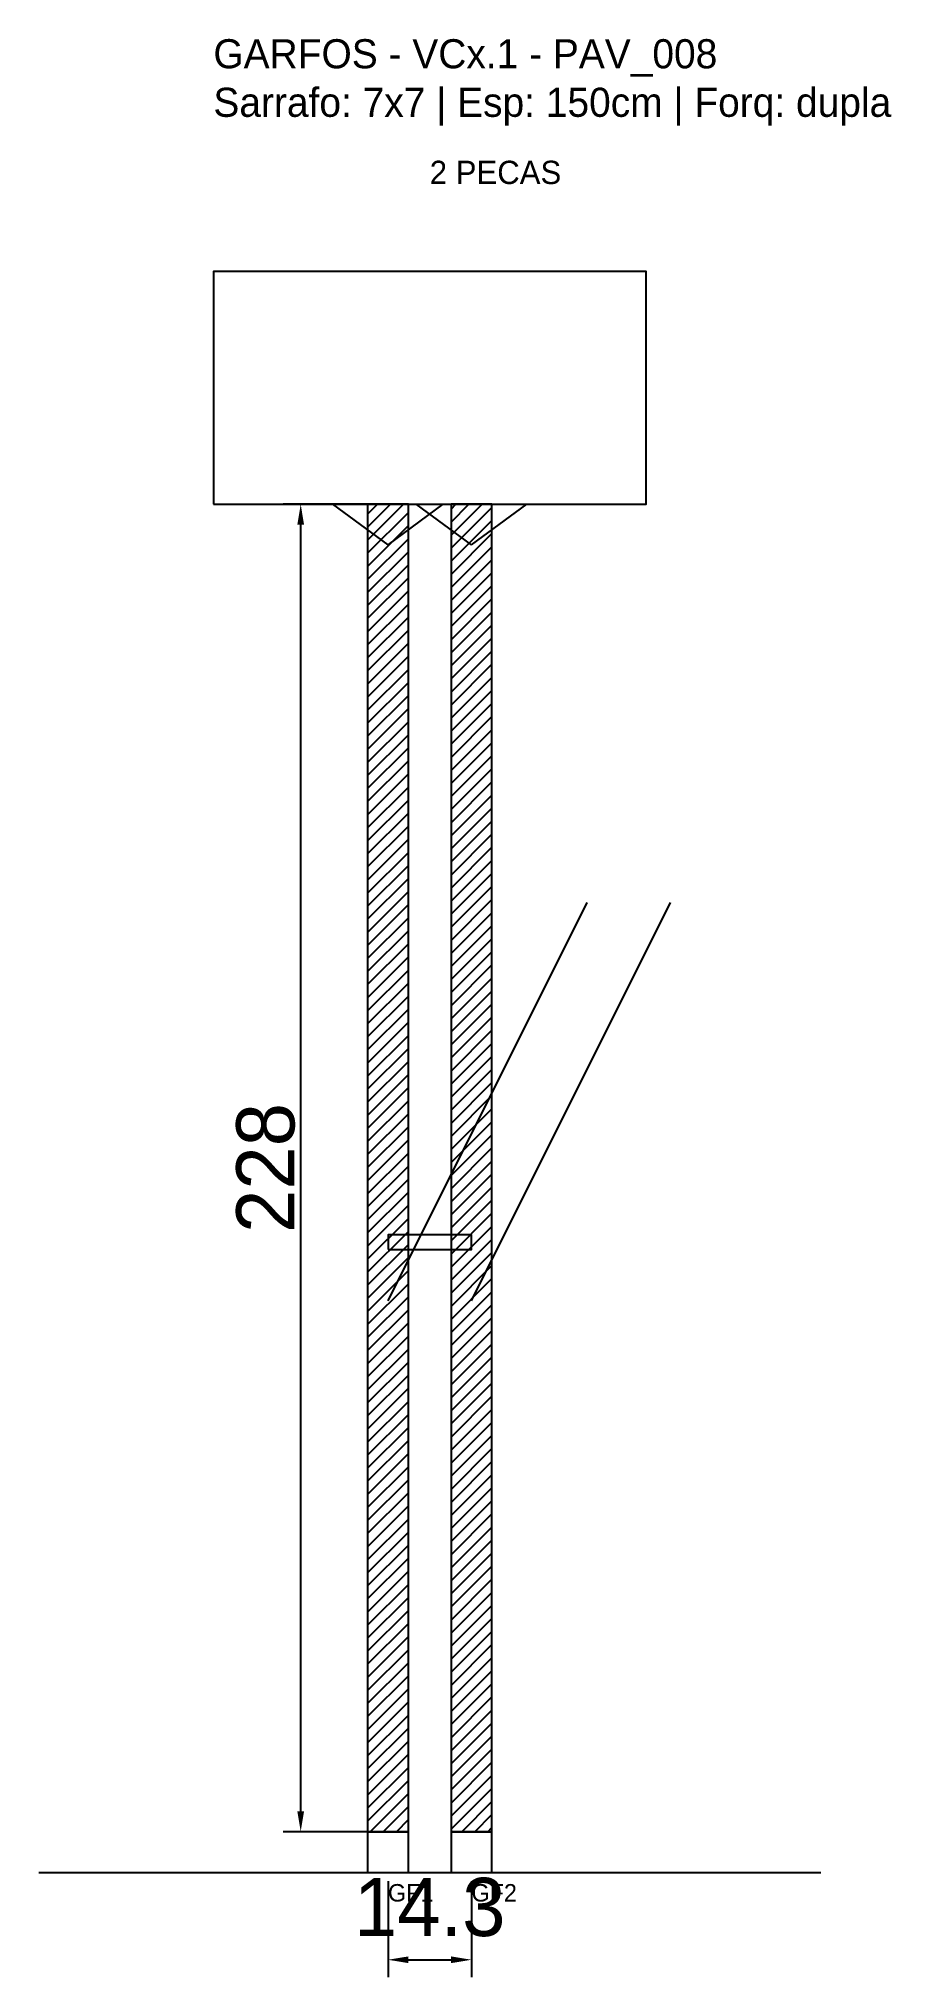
# Model space of a CAD drawing. Header units: metres. Extents: x -30 to 116, y -25 to 308.
import ezdxf

# ---------------------------------------------------------------- set-up
doc = ezdxf.new("R2010")
doc.units = ezdxf.units.M
for name, color, linetype in [('BARRA_ANCORAGEM', 1, 'Continuous'), ('COTA', 241, 'Continuous'), ('GARFOS OK', 3, 'Continuous'), ('NOME DA VIGA', 6, 'Continuous'), ('SARR_7x7', 40, 'Continuous'), ('TIRAS REESCORAMENTO', 252, 'Continuous'), ('VIGAS', 3, 'Continuous')]:
    doc.layers.add(name, color=color, linetype=linetype)
doc.dimstyles.new('EZ DXF', dxfattribs={"dimtxt": 10, "dimasz": 3.5, "dimexe": 3, "dimexo": 1.5, "dimgap": 1, "dimtad": 1, "dimdec": 1, "dimdsep": 46, "dimcen": 2.5, "dimazin": 3, "dimtfac": 1, "dimtmove": 0, "dimatfit": 3})

msp = doc.modelspace()

# ---------------------------------------------------------------- hatches: boundary and pattern name
at = {"layer": 'COTA'}
h = msp.add_hatch(dxfattribs=at)
h.set_pattern_fill('ANSI31', scale=0.5)
h.paths.add_polyline_path([(26.5, 0), (33.5, 0), (33.5, 228), (26.5, 228)])
h = msp.add_hatch(dxfattribs=at)
h.set_pattern_fill('ANSI31', scale=0.5)
h.paths.add_polyline_path([(40.84, 0), (47.84, 0), (47.84, 228), (40.84, 228)])

# ---------------------------------------------------------------- linework, layer by layer
at = {"layer": 'BARRA_ANCORAGEM'}
for p, q in [((30, 91.2), (64.2, 159.6)), ((44.34, 91.2), (78.54, 159.6))]:
    msp.add_line(p, q, dxfattribs=at)
at = {"layer": 'GARFOS OK'}
for p, q in [((30, 221), (20.5, 228)), ((20.5, 228), (39.5, 228)), ((30, 221), (39.5, 228)), ((44.34, 221), (34.84, 228)), ((34.84, 228), (53.84, 228)), ((44.34, 221), (53.84, 228))]:
    msp.add_line(p, q, dxfattribs=at)
at = {"layer": 'GARFOS OK', "linetype": 'CONTINUOUS'}
msp.add_line((-30, -7), (104.34, -7), dxfattribs=at)
at = {"layer": 'GARFOS OK'}
for points in [[(26.5, 0), (33.5, 0), (33.5, 228), (26.5, 228), (26.5, 0)], [(40.84, 0), (47.84, 0), (47.84, 228), (40.84, 228), (40.84, 0)]]:
    msp.add_lwpolyline(points, dxfattribs=at)
at = {"layer": 'SARR_7x7'}
for points in [[(26.5, -7), (33.5, -7), (33.5, 0), (26.5, 0), (26.5, -7)], [(40.84, -7), (47.84, -7), (47.84, 0), (40.84, 0), (40.84, -7)]]:
    msp.add_lwpolyline(points, dxfattribs=at)
at = {"layer": 'TIRAS REESCORAMENTO'}
msp.add_lwpolyline([(30, 100), (44.34, 100), (44.34, 102.5), (30, 102.5), (30, 100)], dxfattribs=at)
at = {"layer": 'VIGAS'}
msp.add_lwpolyline([(0, 228), (74.34, 228), (74.34, 268), (0, 268), (0, 228)], dxfattribs=at)

# ---------------------------------------------------------------- texts
at = {"layer": 'NOME DA VIGA'}
for s, height, p in [('2 PECAS', 4, (37.17, 283)), ('GF1', 3, (30, -12)), ('GF2', 3, (44.34, -12))]:
    msp.add_text(s, height=height, dxfattribs=at).set_placement(p)
at = {"layer": 'NOME DA VIGA', "insert": (0, 293), "char_height": 5, "attachment_point": 7}
msp.add_mtext('GARFOS - VCx.1 - PAV_008\\PSarrafo: 7x7 | Esp: 150cm | Forq: dupla', dxfattribs=at)

# ---------------------------------------------------------------- dimensions: what is measured, and where the dimension line sits
at = {"layer": 'COTA'}
msp.add_linear_dim(base=(15, 0), p1=(30, 0), p2=(30, 228), angle=90, dimstyle='EZ DXF', dxfattribs=at).render()
msp.add_linear_dim(base=(30, -22), p1=(30, -7), p2=(44.34, -7), dimstyle='EZ DXF', dxfattribs=at).render()

doc.saveas('drawing.dxf')
